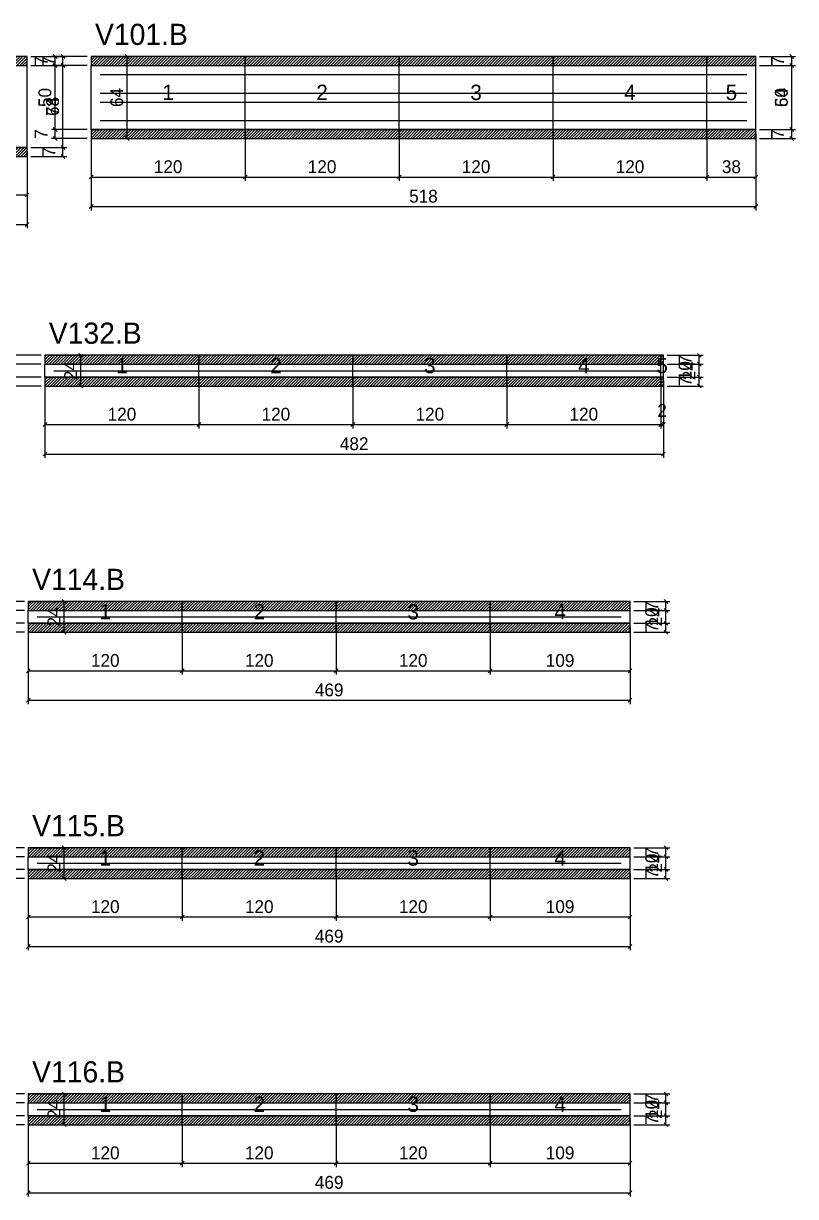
# Model space of a CAD drawing. Extents: x -9000 to 3070, y -6660 to 1250.
# Drawn here: x 712 to 1314, y -2640 to -1725 of the extents above; entities that cross this region are included whole.
import ezdxf
from ezdxf.enums import TextEntityAlignment as Align

# ---------------------------------------------------------------- set-up
doc = ezdxf.new("R2010")
doc.units = 0
for name, color, linetype in [('5', 5, 'Continuous'), ('COTA', 241, 'Continuous'), ('NOMENCLATURA', 7, 'Continuous'), ('Painéis', 200, 'Continuous'), ('SARR_2.2x5', 40, 'Continuous'), ('SARR_2.2x7', 40, 'Continuous'), ('SCO-___-LAJ', 224, 'Continuous')]:
    doc.layers.add(name, color=color, linetype=linetype)
doc.dimstyles.new('PAINEL', dxfattribs={"dimtxt": 10, "dimasz": 3, "dimexe": 3, "dimexo": 3, "dimgap": 3, "dimtad": 1, "dimblk": 'OBLIQUE', "dimblk1": 'OBLIQUE', "dimcen": 2.5, "dimclrd": 4, "dimclre": 4, "dimclrt": 240, "dimazin": 3, "dimtfac": 1, "dimtmove": 0, "dimatfit": 3})

# ---------------------------------------------------------------- blocks, each defined once
blk = doc.blocks.new('_OBLIQUE')
at = {"color": 0, "linetype": 'BYBLOCK'}
blk.add_line((-0.5, -0.5), (0.5, 0.5), dxfattribs=at)

msp = doc.modelspace()

# ---------------------------------------------------------------- hatches: boundary and pattern name
at = {"layer": 'COTA'}
h = msp.add_hatch(dxfattribs=at)
h.set_pattern_fill('ANSI31', scale=0.5)
h.paths.add_polyline_path([(677, -1758), (715, -1758), (715, -1751), (677, -1751)])
h = msp.add_hatch(dxfattribs=at)
h.set_pattern_fill('ANSI31', scale=0.5)
h.paths.add_polyline_path([(765, -1758), (885, -1758), (885, -1751), (765, -1751)])
h = msp.add_hatch(dxfattribs=at)
h.set_pattern_fill('ANSI31', scale=0.5)
h.paths.add_polyline_path([(885, -1758), (1005, -1758), (1005, -1751), (885, -1751)])
h = msp.add_hatch(dxfattribs=at)
h.set_pattern_fill('ANSI31', scale=0.5)
h.paths.add_polyline_path([(1005, -1758), (1125, -1758), (1125, -1751), (1005, -1751)])
h = msp.add_hatch(dxfattribs=at)
h.set_pattern_fill('ANSI31', scale=0.5)
h.paths.add_polyline_path([(1125, -1758), (1245, -1758), (1245, -1751), (1125, -1751)])
h = msp.add_hatch(dxfattribs=at)
h.set_pattern_fill('ANSI31', scale=0.5)
h.paths.add_polyline_path([(1245, -1758), (1283, -1758), (1283, -1751), (1245, -1751)])
h = msp.add_hatch(dxfattribs=at)
h.set_pattern_fill('ANSI31', scale=0.5)
h.paths.add_polyline_path([(765, -1815), (885, -1815), (885, -1808), (765, -1808)])
h = msp.add_hatch(dxfattribs=at)
h.set_pattern_fill('ANSI31', scale=0.5)
h.paths.add_polyline_path([(885, -1815), (1005, -1815), (1005, -1808), (885, -1808)])
h = msp.add_hatch(dxfattribs=at)
h.set_pattern_fill('ANSI31', scale=0.5)
h.paths.add_polyline_path([(1005, -1815), (1125, -1815), (1125, -1808), (1005, -1808)])
h = msp.add_hatch(dxfattribs=at)
h.set_pattern_fill('ANSI31', scale=0.5)
h.paths.add_polyline_path([(1125, -1815), (1245, -1815), (1245, -1808), (1125, -1808)])
h = msp.add_hatch(dxfattribs=at)
h.set_pattern_fill('ANSI31', scale=0.5)
h.paths.add_polyline_path([(1245, -1815), (1283, -1815), (1283, -1808), (1245, -1808)])
h = msp.add_hatch(dxfattribs=at)
h.set_pattern_fill('ANSI31', scale=0.5)
h.paths.add_polyline_path([(677, -1829), (715, -1829), (715, -1822), (677, -1822)])
h = msp.add_hatch(dxfattribs=at)
h.set_pattern_fill('ANSI31', scale=0.5)
h.paths.add_polyline_path([(729, -1991), (849, -1991), (849, -1984), (729, -1984)])
h = msp.add_hatch(dxfattribs=at)
h.set_pattern_fill('ANSI31', scale=0.5)
h.paths.add_polyline_path([(849, -1991), (969, -1991), (969, -1984), (849, -1984)])
h = msp.add_hatch(dxfattribs=at)
h.set_pattern_fill('ANSI31', scale=0.5)
h.paths.add_polyline_path([(969, -1991), (1089, -1991), (1089, -1984), (969, -1984)])
h = msp.add_hatch(dxfattribs=at)
h.set_pattern_fill('ANSI31', scale=0.5)
h.paths.add_polyline_path([(1089, -1991), (1209, -1991), (1209, -1984), (1089, -1984)])
h = msp.add_hatch(dxfattribs=at)
h.set_pattern_fill('ANSI31', scale=0.5)
h.paths.add_polyline_path([(1209, -1991), (1211, -1991), (1211, -1984), (1209, -1984)])
h = msp.add_hatch(dxfattribs=at)
h.set_pattern_fill('ANSI31', scale=0.5)
h.paths.add_polyline_path([(729, -2008), (849, -2008), (849, -2001), (729, -2001)])
h = msp.add_hatch(dxfattribs=at)
h.set_pattern_fill('ANSI31', scale=0.5)
h.paths.add_polyline_path([(849, -2008), (969, -2008), (969, -2001), (849, -2001)])
h = msp.add_hatch(dxfattribs=at)
h.set_pattern_fill('ANSI31', scale=0.5)
h.paths.add_polyline_path([(969, -2008), (1089, -2008), (1089, -2001), (969, -2001)])
h = msp.add_hatch(dxfattribs=at)
h.set_pattern_fill('ANSI31', scale=0.5)
h.paths.add_polyline_path([(1089, -2008), (1209, -2008), (1209, -2001), (1089, -2001)])
h = msp.add_hatch(dxfattribs=at)
h.set_pattern_fill('ANSI31', scale=0.5)
h.paths.add_polyline_path([(1209, -2008), (1211, -2008), (1211, -2001), (1209, -2001)])
h = msp.add_hatch(dxfattribs=at)
h.set_pattern_fill('ANSI31', scale=0.5)
h.paths.add_polyline_path([(716, -2183), (836, -2183), (836, -2176), (716, -2176)])
h = msp.add_hatch(dxfattribs=at)
h.set_pattern_fill('ANSI31', scale=0.5)
h.paths.add_polyline_path([(836, -2183), (956, -2183), (956, -2176), (836, -2176)])
h = msp.add_hatch(dxfattribs=at)
h.set_pattern_fill('ANSI31', scale=0.5)
h.paths.add_polyline_path([(956, -2183), (1076, -2183), (1076, -2176), (956, -2176)])
h = msp.add_hatch(dxfattribs=at)
h.set_pattern_fill('ANSI31', scale=0.5)
h.paths.add_polyline_path([(1076, -2183), (1185, -2183), (1185, -2176), (1076, -2176)])
h = msp.add_hatch(dxfattribs=at)
h.set_pattern_fill('ANSI31', scale=0.5)
h.paths.add_polyline_path([(716, -2200), (836, -2200), (836, -2193), (716, -2193)])
h = msp.add_hatch(dxfattribs=at)
h.set_pattern_fill('ANSI31', scale=0.5)
h.paths.add_polyline_path([(836, -2200), (956, -2200), (956, -2193), (836, -2193)])
h = msp.add_hatch(dxfattribs=at)
h.set_pattern_fill('ANSI31', scale=0.5)
h.paths.add_polyline_path([(956, -2200), (1076, -2200), (1076, -2193), (956, -2193)])
h = msp.add_hatch(dxfattribs=at)
h.set_pattern_fill('ANSI31', scale=0.5)
h.paths.add_polyline_path([(1076, -2200), (1185, -2200), (1185, -2193), (1076, -2193)])
h = msp.add_hatch(dxfattribs=at)
h.set_pattern_fill('ANSI31', scale=0.5)
h.paths.add_polyline_path([(716, -2375), (836, -2375), (836, -2368), (716, -2368)])
h = msp.add_hatch(dxfattribs=at)
h.set_pattern_fill('ANSI31', scale=0.5)
h.paths.add_polyline_path([(836, -2375), (956, -2375), (956, -2368), (836, -2368)])
h = msp.add_hatch(dxfattribs=at)
h.set_pattern_fill('ANSI31', scale=0.5)
h.paths.add_polyline_path([(956, -2375), (1076, -2375), (1076, -2368), (956, -2368)])
h = msp.add_hatch(dxfattribs=at)
h.set_pattern_fill('ANSI31', scale=0.5)
h.paths.add_polyline_path([(1076, -2375), (1185, -2375), (1185, -2368), (1076, -2368)])
h = msp.add_hatch(dxfattribs=at)
h.set_pattern_fill('ANSI31', scale=0.5)
h.paths.add_polyline_path([(716, -2392), (836, -2392), (836, -2385), (716, -2385)])
h = msp.add_hatch(dxfattribs=at)
h.set_pattern_fill('ANSI31', scale=0.5)
h.paths.add_polyline_path([(836, -2392), (956, -2392), (956, -2385), (836, -2385)])
h = msp.add_hatch(dxfattribs=at)
h.set_pattern_fill('ANSI31', scale=0.5)
h.paths.add_polyline_path([(956, -2392), (1076, -2392), (1076, -2385), (956, -2385)])
h = msp.add_hatch(dxfattribs=at)
h.set_pattern_fill('ANSI31', scale=0.5)
h.paths.add_polyline_path([(1076, -2392), (1185, -2392), (1185, -2385), (1076, -2385)])
h = msp.add_hatch(dxfattribs=at)
h.set_pattern_fill('ANSI31', scale=0.5)
h.paths.add_polyline_path([(716, -2567), (836, -2567), (836, -2560), (716, -2560)])
h = msp.add_hatch(dxfattribs=at)
h.set_pattern_fill('ANSI31', scale=0.5)
h.paths.add_polyline_path([(836, -2567), (956, -2567), (956, -2560), (836, -2560)])
h = msp.add_hatch(dxfattribs=at)
h.set_pattern_fill('ANSI31', scale=0.5)
h.paths.add_polyline_path([(956, -2567), (1076, -2567), (1076, -2560), (956, -2560)])
h = msp.add_hatch(dxfattribs=at)
h.set_pattern_fill('ANSI31', scale=0.5)
h.paths.add_polyline_path([(1076, -2567), (1185, -2567), (1185, -2560), (1076, -2560)])
h = msp.add_hatch(dxfattribs=at)
h.set_pattern_fill('ANSI31', scale=0.5)
h.paths.add_polyline_path([(716, -2584), (836, -2584), (836, -2577), (716, -2577)])
h = msp.add_hatch(dxfattribs=at)
h.set_pattern_fill('ANSI31', scale=0.5)
h.paths.add_polyline_path([(836, -2584), (956, -2584), (956, -2577), (836, -2577)])
h = msp.add_hatch(dxfattribs=at)
h.set_pattern_fill('ANSI31', scale=0.5)
h.paths.add_polyline_path([(956, -2584), (1076, -2584), (1076, -2577), (956, -2577)])
h = msp.add_hatch(dxfattribs=at)
h.set_pattern_fill('ANSI31', scale=0.5)
h.paths.add_polyline_path([(1076, -2584), (1185, -2584), (1185, -2577), (1076, -2577)])

# ---------------------------------------------------------------- linework, layer by layer
at = {"layer": 'Painéis'}
for p, q in [((677, -1758), (715, -1758)), ((715, -1822), (715, -1758)), ((765, -1758), (885, -1758)), ((765, -1808), (765, -1758)), ((885, -1808), (885, -1758)), ((885, -1808), (885, -1758)), ((885, -1758), (1005, -1758)), ((885, -1808), (885, -1758)), ((1005, -1808), (1005, -1758)), ((1005, -1808), (1005, -1758)), ((1005, -1758), (1125, -1758)), ((1005, -1808), (1005, -1758)), ((1125, -1808), (1125, -1758)), ((1125, -1808), (1125, -1758)), ((1125, -1758), (1245, -1758)), ((1125, -1808), (1125, -1758)), ((1245, -1808), (1245, -1758)), ((1245, -1808), (1245, -1758)), ((1245, -1758), (1283, -1758)), ((1245, -1808), (1245, -1758)), ((1283, -1808), (1283, -1758)), ((765, -1808), (885, -1808)), ((885, -1808), (1005, -1808)), ((1005, -1808), (1125, -1808)), ((1125, -1808), (1245, -1808)), ((1245, -1808), (1283, -1808)), ((677, -1822), (715, -1822)), ((729, -1991), (849, -1991)), ((729, -2001), (729, -1991)), ((849, -2001), (849, -1991)), ((849, -2001), (849, -1991)), ((849, -1991), (969, -1991)), ((849, -2001), (849, -1991)), ((969, -2001), (969, -1991)), ((969, -2001), (969, -1991)), ((969, -1991), (1089, -1991)), ((969, -2001), (969, -1991)), ((1089, -2001), (1089, -1991)), ((1089, -2001), (1089, -1991)), ((1089, -1991), (1209, -1991)), ((1089, -2001), (1089, -1991)), ((1209, -2001), (1209, -1991)), ((1209, -2001), (1209, -1991)), ((1209, -1991), (1211, -1991)), ((1209, -2001), (1209, -1991)), ((1211, -2001), (1211, -1991)), ((729, -2001), (849, -2001)), ((849, -2001), (969, -2001)), ((969, -2001), (1089, -2001)), ((1089, -2001), (1209, -2001)), ((1209, -2001), (1211, -2001)), ((716, -2183), (836, -2183)), ((716, -2193), (716, -2183)), ((836, -2193), (836, -2183)), ((836, -2193), (836, -2183)), ((836, -2183), (956, -2183)), ((836, -2193), (836, -2183)), ((956, -2193), (956, -2183)), ((956, -2193), (956, -2183)), ((956, -2183), (1076, -2183)), ((956, -2193), (956, -2183)), ((1076, -2193), (1076, -2183)), ((1076, -2193), (1076, -2183)), ((1076, -2183), (1185, -2183)), ((1076, -2193), (1076, -2183)), ((1185, -2193), (1185, -2183)), ((716, -2193), (836, -2193)), ((836, -2193), (956, -2193)), ((956, -2193), (1076, -2193)), ((1076, -2193), (1185, -2193)), ((716, -2375), (836, -2375)), ((716, -2385), (716, -2375)), ((836, -2385), (836, -2375)), ((836, -2385), (836, -2375)), ((836, -2375), (956, -2375)), ((836, -2385), (836, -2375)), ((956, -2385), (956, -2375)), ((956, -2385), (956, -2375)), ((956, -2375), (1076, -2375)), ((956, -2385), (956, -2375)), ((1076, -2385), (1076, -2375)), ((1076, -2385), (1076, -2375)), ((1076, -2375), (1185, -2375)), ((1076, -2385), (1076, -2375)), ((1185, -2385), (1185, -2375)), ((716, -2385), (836, -2385)), ((836, -2385), (956, -2385)), ((956, -2385), (1076, -2385)), ((1076, -2385), (1185, -2385)), ((716, -2567), (836, -2567)), ((716, -2577), (716, -2567)), ((836, -2577), (836, -2567)), ((836, -2577), (836, -2567)), ((836, -2567), (956, -2567)), ((836, -2577), (836, -2567)), ((956, -2577), (956, -2567)), ((956, -2577), (956, -2567)), ((956, -2567), (1076, -2567)), ((956, -2577), (956, -2567)), ((1076, -2577), (1076, -2567)), ((1076, -2577), (1076, -2567)), ((1076, -2567), (1185, -2567)), ((1076, -2577), (1076, -2567)), ((1185, -2577), (1185, -2567)), ((716, -2577), (836, -2577)), ((836, -2577), (956, -2577)), ((956, -2577), (1076, -2577)), ((1076, -2577), (1185, -2577))]:
    msp.add_line(p, q, dxfattribs=at)
at = {"layer": 'SARR_2.2x5'}
for points in [[(736, -1996), (849, -1996)], [(736, -1996), (849, -1996)], [(849, -1996), (969, -1996)], [(849, -1996), (969, -1996)], [(969, -1996), (1089, -1996)], [(969, -1996), (1089, -1996)], [(1089, -1996), (1209, -1996)], [(1089, -1996), (1209, -1996)], [(723, -2188), (836, -2188)], [(723, -2188), (836, -2188)], [(836, -2188), (956, -2188)], [(836, -2188), (956, -2188)], [(956, -2188), (1076, -2188)], [(956, -2188), (1076, -2188)], [(1076, -2188), (1178, -2188)], [(1076, -2188), (1178, -2188)], [(723, -2380), (836, -2380)], [(723, -2380), (836, -2380)], [(836, -2380), (956, -2380)], [(836, -2380), (956, -2380)], [(956, -2380), (1076, -2380)], [(956, -2380), (1076, -2380)], [(1076, -2380), (1178, -2380)], [(1076, -2380), (1178, -2380)], [(723, -2572), (836, -2572)], [(723, -2572), (836, -2572)], [(836, -2572), (956, -2572)], [(836, -2572), (956, -2572)], [(956, -2572), (1076, -2572)], [(956, -2572), (1076, -2572)], [(1076, -2572), (1178, -2572)], [(1076, -2572), (1178, -2572)]]:
    msp.add_lwpolyline(points, dxfattribs=at)
at = {"layer": 'SARR_2.2x7'}
for points in [[(772, -1765), (885, -1765)], [(772, -1765), (885, -1765)], [(885, -1765), (1005, -1765)], [(885, -1765), (1005, -1765)], [(1005, -1765), (1125, -1765)], [(1005, -1765), (1125, -1765)], [(1125, -1765), (1245, -1765)], [(1125, -1765), (1245, -1765)], [(1245, -1765), (1276, -1765)], [(1245, -1765), (1276, -1765)], [(772, -1779.5), (885, -1779.5)], [(772, -1779.5), (885, -1779.5)], [(885, -1779.5), (1005, -1779.5)], [(885, -1779.5), (1005, -1779.5)], [(1005, -1779.5), (1125, -1779.5)], [(1005, -1779.5), (1125, -1779.5)], [(1125, -1779.5), (1245, -1779.5)], [(1125, -1779.5), (1245, -1779.5)], [(1245, -1779.5), (1276, -1779.5)], [(1245, -1779.5), (1276, -1779.5)], [(772, -1786.5), (885, -1786.5)], [(772, -1786.5), (885, -1786.5)], [(885, -1786.5), (1005, -1786.5)], [(885, -1786.5), (1005, -1786.5)], [(1005, -1786.5), (1125, -1786.5)], [(1005, -1786.5), (1125, -1786.5)], [(1125, -1786.5), (1245, -1786.5)], [(1125, -1786.5), (1245, -1786.5)], [(1245, -1786.5), (1276, -1786.5)], [(1245, -1786.5), (1276, -1786.5)], [(772, -1801), (885, -1801)], [(772, -1801), (885, -1801)], [(885, -1801), (1005, -1801)], [(885, -1801), (1005, -1801)], [(1005, -1801), (1125, -1801)], [(1005, -1801), (1125, -1801)], [(1125, -1801), (1245, -1801)], [(1125, -1801), (1245, -1801)], [(1245, -1801), (1276, -1801)], [(1245, -1801), (1276, -1801)]]:
    msp.add_lwpolyline(points, dxfattribs=at)
at = {"layer": 'SCO-___-LAJ'}
for points in [[(677, -1758), (715, -1758), (715, -1751), (677, -1751)], [(765, -1758), (885, -1758), (885, -1751), (765, -1751)], [(885, -1758), (1005, -1758), (1005, -1751), (885, -1751)], [(1005, -1758), (1125, -1758), (1125, -1751), (1005, -1751)], [(1125, -1758), (1245, -1758), (1245, -1751), (1125, -1751)], [(1245, -1758), (1283, -1758), (1283, -1751), (1245, -1751)], [(765, -1815), (885, -1815), (885, -1808), (765, -1808)], [(885, -1815), (1005, -1815), (1005, -1808), (885, -1808)], [(1005, -1815), (1125, -1815), (1125, -1808), (1005, -1808)], [(1125, -1815), (1245, -1815), (1245, -1808), (1125, -1808)], [(1245, -1815), (1283, -1815), (1283, -1808), (1245, -1808)], [(677, -1829), (715, -1829), (715, -1822), (677, -1822)], [(729, -1991), (849, -1991), (849, -1984), (729, -1984)], [(849, -1991), (969, -1991), (969, -1984), (849, -1984)], [(969, -1991), (1089, -1991), (1089, -1984), (969, -1984)], [(1089, -1991), (1209, -1991), (1209, -1984), (1089, -1984)], [(1209, -1991), (1211, -1991), (1211, -1984), (1209, -1984)], [(729, -2008), (849, -2008), (849, -2001), (729, -2001)], [(849, -2008), (969, -2008), (969, -2001), (849, -2001)], [(969, -2008), (1089, -2008), (1089, -2001), (969, -2001)], [(1089, -2008), (1209, -2008), (1209, -2001), (1089, -2001)], [(1209, -2008), (1211, -2008), (1211, -2001), (1209, -2001)], [(716, -2183), (836, -2183), (836, -2176), (716, -2176)], [(836, -2183), (956, -2183), (956, -2176), (836, -2176)], [(956, -2183), (1076, -2183), (1076, -2176), (956, -2176)], [(1076, -2183), (1185, -2183), (1185, -2176), (1076, -2176)], [(716, -2200), (836, -2200), (836, -2193), (716, -2193)], [(836, -2200), (956, -2200), (956, -2193), (836, -2193)], [(956, -2200), (1076, -2200), (1076, -2193), (956, -2193)], [(1076, -2200), (1185, -2200), (1185, -2193), (1076, -2193)], [(716, -2375), (836, -2375), (836, -2368), (716, -2368)], [(836, -2375), (956, -2375), (956, -2368), (836, -2368)], [(956, -2375), (1076, -2375), (1076, -2368), (956, -2368)], [(1076, -2375), (1185, -2375), (1185, -2368), (1076, -2368)], [(716, -2392), (836, -2392), (836, -2385), (716, -2385)], [(836, -2392), (956, -2392), (956, -2385), (836, -2385)], [(956, -2392), (1076, -2392), (1076, -2385), (956, -2385)], [(1076, -2392), (1185, -2392), (1185, -2385), (1076, -2385)], [(716, -2567), (836, -2567), (836, -2560), (716, -2560)], [(836, -2567), (956, -2567), (956, -2560), (836, -2560)], [(956, -2567), (1076, -2567), (1076, -2560), (956, -2560)], [(1076, -2567), (1185, -2567), (1185, -2560), (1076, -2560)], [(716, -2584), (836, -2584), (836, -2577), (716, -2577)], [(836, -2584), (956, -2584), (956, -2577), (836, -2577)], [(956, -2584), (1076, -2584), (1076, -2577), (956, -2577)], [(1076, -2584), (1185, -2584), (1185, -2577), (1076, -2577)]]:
    msp.add_lwpolyline(points, close=True, dxfattribs=at)

# ---------------------------------------------------------------- texts
at = {"layer": '5'}
for s, p in [('1', (825, -1779)), ('2', (945, -1779)), ('3', (1065, -1779)), ('4', (1185, -1779)), ('5', (1264, -1779)), ('1', (789, -1992)), ('2', (909, -1992)), ('3', (1029, -1992)), ('4', (1149, -1992)), ('5', (1210, -1992)), ('1', (776, -2184)), ('2', (896, -2184)), ('3', (1016, -2184)), ('4', (1130.5, -2184)), ('1', (776, -2376)), ('2', (896, -2376)), ('3', (1016, -2376)), ('4', (1130.5, -2376)), ('1', (776, -2568)), ('2', (896, -2568)), ('3', (1016, -2568)), ('4', (1130.5, -2568))]:
    msp.add_text(s, height=12, dxfattribs=at).set_placement(p, align=Align.MIDDLE_CENTER)
at = {"layer": 'NOMENCLATURA'}
for s, p in [('V101.B', (768, -1742)), ('V132.B', (732, -1975)), ('V114.B', (719, -2167)), ('V115.B', (719, -2359)), ('V116.B', (719, -2551))]:
    msp.add_text(s, height=16.5, dxfattribs=at).set_placement(p)

# ---------------------------------------------------------------- dimensions: what is measured, and where the dimension line sits
at = {"layer": 'COTA'}
for base, p1, p2 in [((743, -1829), (715, -1829), (715, -1751)), ((743, -1758), (715, -1758), (715, -1751)), ((737, -1758), (765, -1758), (765, -1751)), ((793, -1815), (765, -1815), (765, -1751)), ((1311, -1815), (1283, -1815), (1283, -1751)), ((1311, -1758), (1283, -1758), (1283, -1751)), ((743, -1822), (715, -1822), (715, -1758)), ((737, -1808), (765, -1808), (765, -1758)), ((1311, -1808), (1283, -1808), (1283, -1758)), ((737, -1815), (765, -1815), (765, -1808)), ((1311, -1815), (1283, -1815), (1283, -1808)), ((743, -1829), (715, -1829), (715, -1822)), ((701, -1991), (729, -1991), (729, -1984)), ((757, -2008), (729, -2008), (729, -1984)), ((1239, -2008), (1211, -2008), (1211, -1984)), ((1239, -1991), (1211, -1991), (1211, -1984)), ((701, -2001), (729, -2001), (729, -1991)), ((1239, -2001), (1211, -2001), (1211, -1991)), ((701, -2008), (729, -2008), (729, -2001)), ((1239, -2008), (1211, -2008), (1211, -2001)), ((688, -2183), (716, -2183), (716, -2176)), ((744, -2200), (716, -2200), (716, -2176)), ((1213, -2200), (1185, -2200), (1185, -2176)), ((1213, -2183), (1185, -2183), (1185, -2176)), ((688, -2193), (716, -2193), (716, -2183)), ((1213, -2193), (1185, -2193), (1185, -2183)), ((688, -2200), (716, -2200), (716, -2193)), ((1213, -2200), (1185, -2200), (1185, -2193)), ((688, -2375), (716, -2375), (716, -2368)), ((744, -2392), (716, -2392), (716, -2368)), ((1213, -2392), (1185, -2392), (1185, -2368)), ((1213, -2375), (1185, -2375), (1185, -2368)), ((688, -2385), (716, -2385), (716, -2375)), ((1213, -2385), (1185, -2385), (1185, -2375)), ((688, -2392), (716, -2392), (716, -2385)), ((1213, -2392), (1185, -2392), (1185, -2385)), ((688, -2567), (716, -2567), (716, -2560)), ((744, -2584), (716, -2584), (716, -2560)), ((1213, -2584), (1185, -2584), (1185, -2560)), ((1213, -2567), (1185, -2567), (1185, -2560)), ((688, -2577), (716, -2577), (716, -2567)), ((1213, -2577), (1185, -2577), (1185, -2567)), ((688, -2584), (716, -2584), (716, -2577)), ((1213, -2584), (1185, -2584), (1185, -2577))]:
    msp.add_linear_dim(base=base, p1=p1, p2=p2, angle=90, dimstyle='PAINEL', dxfattribs=at).render()
for base, p1, p2 in [((765, -1845), (765, -1808), (885, -1808)), ((765, -1868), (765, -1808), (1283, -1808)), ((885, -1845), (885, -1808), (1005, -1808)), ((1005, -1845), (1005, -1808), (1125, -1808)), ((1125, -1845), (1125, -1808), (1245, -1808)), ((1245, -1845), (1245, -1808), (1283, -1808)), ((197, -1882), (197, -1822), (715, -1822)), ((677, -1859), (677, -1822), (715, -1822)), ((729, -2038), (729, -2001), (849, -2001)), ((729, -2061), (729, -2001), (1211, -2001)), ((849, -2038), (849, -2001), (969, -2001)), ((969, -2038), (969, -2001), (1089, -2001)), ((1089, -2038), (1089, -2001), (1209, -2001)), ((1209, -2038), (1209, -2001), (1211, -2001)), ((716, -2230), (716, -2193), (836, -2193)), ((716, -2253), (716, -2193), (1185, -2193)), ((836, -2230), (836, -2193), (956, -2193)), ((956, -2230), (956, -2193), (1076, -2193)), ((1076, -2230), (1076, -2193), (1185, -2193)), ((716, -2422), (716, -2385), (836, -2385)), ((716, -2445), (716, -2385), (1185, -2385)), ((836, -2422), (836, -2385), (956, -2385)), ((956, -2422), (956, -2385), (1076, -2385)), ((1076, -2422), (1076, -2385), (1185, -2385)), ((716, -2614), (716, -2577), (836, -2577)), ((716, -2637), (716, -2577), (1185, -2577)), ((836, -2614), (836, -2577), (956, -2577)), ((956, -2614), (956, -2577), (1076, -2577)), ((1076, -2614), (1076, -2577), (1185, -2577))]:
    msp.add_linear_dim(base=base, p1=p1, p2=p2, dimstyle='PAINEL', dxfattribs=at).render()

doc.saveas('drawing.dxf')
